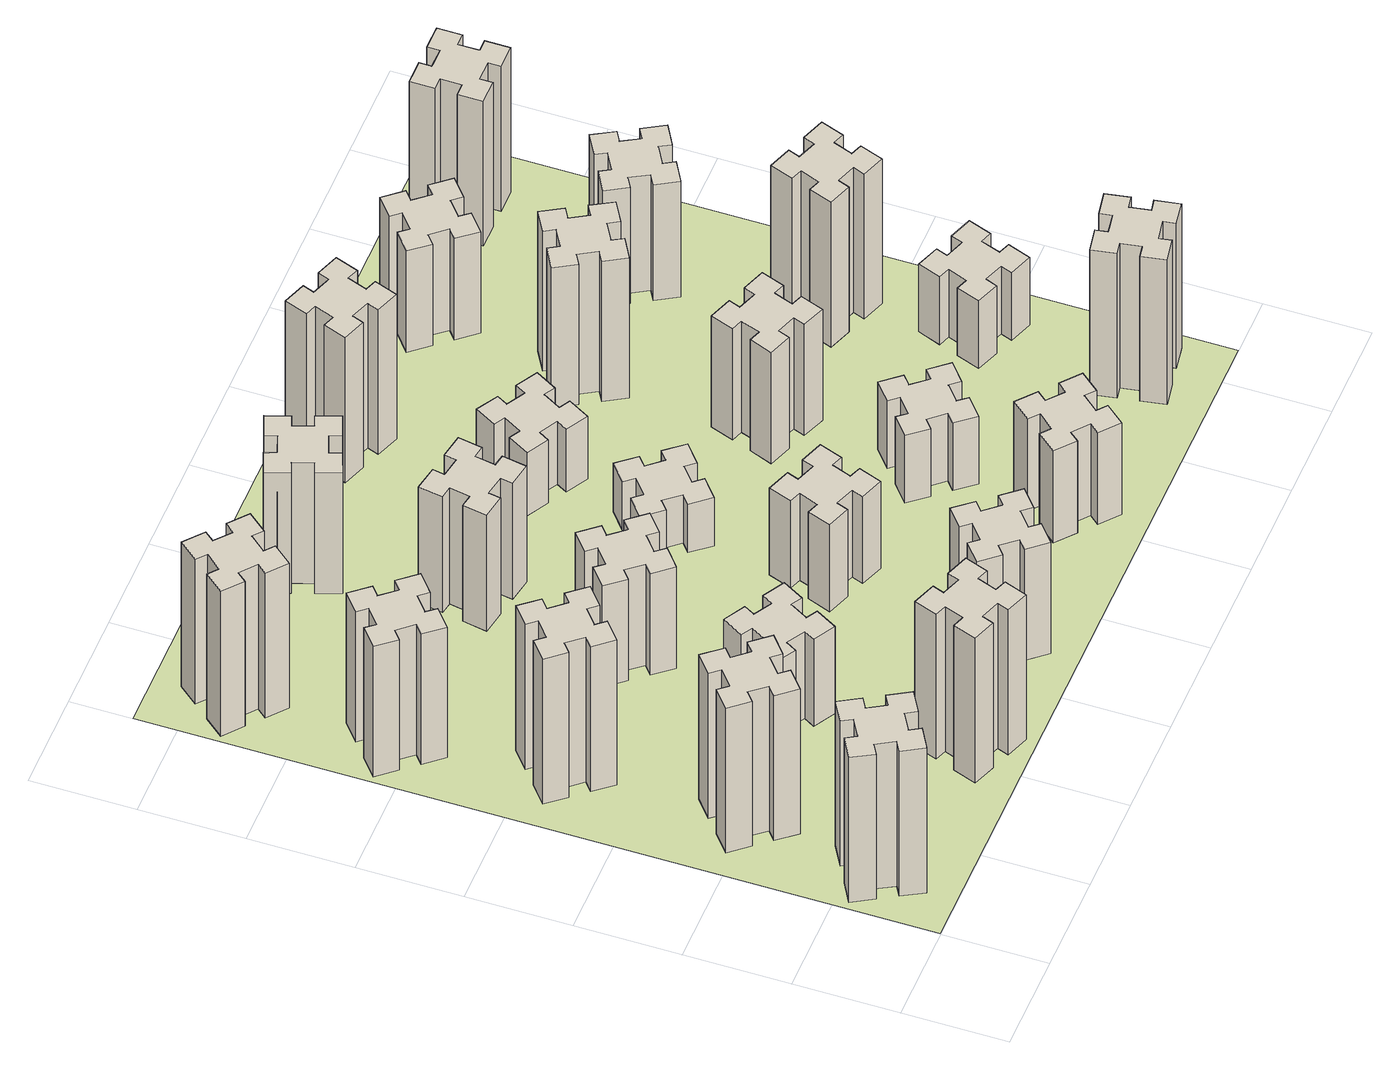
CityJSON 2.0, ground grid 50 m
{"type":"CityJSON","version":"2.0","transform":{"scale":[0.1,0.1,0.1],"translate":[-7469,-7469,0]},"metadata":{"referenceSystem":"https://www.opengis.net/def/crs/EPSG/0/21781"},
"CityObjects":{
"building1":{"type":"Building","attributes":{"class":"1000","function":"1000","usage":"1000","yearOfConstruction":2016,"roofType":"1000","measuredHeight":90,"storeysAboveGround":30,"storeysBelowGround":0},"geometry":[{"type":"Solid","lod":"1","boundaries":[[[[0,1,2,3,4,5,6,7,8,9,10,11,12,13,14,15,16,17,18,19]],[[17,16,20,21]],[[16,15,22,20]],[[15,14,23,22]],[[14,13,24,23]],[[13,12,25,24]],[[12,11,26,25]],[[11,10,27,26]],[[10,9,28,27]],[[9,8,29,28]],[[8,7,30,29]],[[7,6,31,30]],[[6,5,32,31]],[[5,4,33,32]],[[4,3,34,33]],[[3,2,35,34]],[[2,1,36,35]],[[1,0,37,36]],[[0,19,38,37]],[[19,18,39,38]],[[18,17,21,39]],[[24,25,26,27,28,29,30,31,32,33,34,35,36,37,38,39,21,20,22,23]]]]}]},
"building2":{"type":"Building","attributes":{"class":"1000","function":"1000","usage":"1000","yearOfConstruction":2016,"roofType":"1000","measuredHeight":90,"storeysAboveGround":30,"storeysBelowGround":0},"geometry":[{"type":"Solid","lod":"1","boundaries":[[[[40,41,42,43,44,45,46,47,48,49,50,51,52,53,54,55,56,57,58,59]],[[57,56,60,61]],[[56,55,62,60]],[[55,54,63,62]],[[54,53,64,63]],[[53,52,65,64]],[[52,51,66,65]],[[51,50,67,66]],[[50,49,68,67]],[[49,48,69,68]],[[48,47,70,69]],[[47,46,71,70]],[[46,45,72,71]],[[45,44,73,72]],[[44,43,74,73]],[[43,42,75,74]],[[42,41,76,75]],[[41,40,77,76]],[[40,59,78,77]],[[59,58,79,78]],[[58,57,61,79]],[[64,65,66,67,68,69,70,71,72,73,74,75,76,77,78,79,61,60,62,63]]]]}]},
"building3":{"type":"Building","attributes":{"class":"1000","function":"1000","usage":"1000","yearOfConstruction":2016,"roofType":"1000","measuredHeight":90,"storeysAboveGround":30,"storeysBelowGround":0},"geometry":[{"type":"Solid","lod":"1","boundaries":[[[[80,81,82,83,84,85,86,87,88,89,90,91,92,93,94,95,96,97,98,99]],[[97,96,100,101]],[[96,95,102,100]],[[95,94,103,102]],[[94,93,104,103]],[[93,92,105,104]],[[92,91,106,105]],[[91,90,107,106]],[[90,89,108,107]],[[89,88,109,108]],[[88,87,110,109]],[[87,86,111,110]],[[86,85,112,111]],[[85,84,113,112]],[[84,83,114,113]],[[83,82,115,114]],[[82,81,116,115]],[[81,80,117,116]],[[80,99,118,117]],[[99,98,119,118]],[[98,97,101,119]],[[104,105,106,107,108,109,110,111,112,113,114,115,116,117,118,119,101,100,102,103]]]]}]},
"building4":{"type":"Building","attributes":{"class":"1000","function":"1000","usage":"1000","yearOfConstruction":2016,"roofType":"1000","measuredHeight":81,"storeysAboveGround":30,"storeysBelowGround":0},"geometry":[{"type":"Solid","lod":"1","boundaries":[[[[120,121,122,123,124,125,126,127,128,129,130,131,132,133,134,135,136,137,138,139]],[[137,136,140,141]],[[136,135,142,140]],[[135,134,143,142]],[[134,133,144,143]],[[133,132,145,144]],[[132,131,146,145]],[[131,130,147,146]],[[130,129,148,147]],[[129,128,149,148]],[[128,127,150,149]],[[127,126,151,150]],[[126,125,152,151]],[[125,124,153,152]],[[124,123,154,153]],[[123,122,155,154]],[[122,121,156,155]],[[121,120,157,156]],[[120,139,158,157]],[[139,138,159,158]],[[138,137,141,159]],[[144,145,146,147,148,149,150,151,152,153,154,155,156,157,158,159,141,140,142,143]]]]}]},
"building5":{"type":"Building","attributes":{"class":"1000","function":"1000","usage":"1000","yearOfConstruction":2016,"roofType":"1000","measuredHeight":90,"storeysAboveGround":30,"storeysBelowGround":0},"geometry":[{"type":"Solid","lod":"1","boundaries":[[[[160,161,162,163,164,165,166,167,168,169,170,171,172,173,174,175,176,177,178,179]],[[177,176,180,181]],[[176,175,182,180]],[[175,174,183,182]],[[174,173,184,183]],[[173,172,185,184]],[[172,171,186,185]],[[171,170,187,186]],[[170,169,188,187]],[[169,168,189,188]],[[168,167,190,189]],[[167,166,191,190]],[[166,165,192,191]],[[165,164,193,192]],[[164,163,194,193]],[[163,162,195,194]],[[162,161,196,195]],[[161,160,197,196]],[[160,179,198,197]],[[179,178,199,198]],[[178,177,181,199]],[[184,185,186,187,188,189,190,191,192,193,194,195,196,197,198,199,181,180,182,183]]]]}]},
"building6":{"type":"Building","attributes":{"class":"1000","function":"1000","usage":"1000","yearOfConstruction":2016,"roofType":"1000","measuredHeight":90,"storeysAboveGround":30,"storeysBelowGround":0},"geometry":[{"type":"Solid","lod":"1","boundaries":[[[[200,201,202,203,204,205,206,207,208,209,210,211,212,213,214,215,216,217,218,219]],[[217,216,220,221]],[[216,215,222,220]],[[215,214,223,222]],[[214,213,224,223]],[[213,212,225,224]],[[212,211,226,225]],[[211,210,227,226]],[[210,209,228,227]],[[209,208,229,228]],[[208,207,230,229]],[[207,206,231,230]],[[206,205,232,231]],[[205,204,233,232]],[[204,203,234,233]],[[203,202,235,234]],[[202,201,236,235]],[[201,200,237,236]],[[200,219,238,237]],[[219,218,239,238]],[[218,217,221,239]],[[224,225,226,227,228,229,230,231,232,233,234,235,236,237,238,239,221,220,222,223]]]]}]},
"building7":{"type":"Building","attributes":{"class":"1000","function":"1000","usage":"1000","yearOfConstruction":2016,"roofType":"1000","measuredHeight":54,"storeysAboveGround":30,"storeysBelowGround":0},"geometry":[{"type":"Solid","lod":"1","boundaries":[[[[240,241,242,243,244,245,246,247,248,249,250,251,252,253,254,255,256,257,258,259]],[[257,256,260,261]],[[256,255,262,260]],[[255,254,263,262]],[[254,253,264,263]],[[253,252,265,264]],[[252,251,266,265]],[[251,250,267,266]],[[250,249,268,267]],[[249,248,269,268]],[[248,247,270,269]],[[247,246,271,270]],[[246,245,272,271]],[[245,244,273,272]],[[244,243,274,273]],[[243,242,275,274]],[[242,241,276,275]],[[241,240,277,276]],[[240,259,278,277]],[[259,258,279,278]],[[258,257,261,279]],[[264,265,266,267,268,269,270,271,272,273,274,275,276,277,278,279,261,260,262,263]]]]}]},
"building8":{"type":"Building","attributes":{"class":"1000","function":"1000","usage":"1000","yearOfConstruction":2016,"roofType":"1000","measuredHeight":63,"storeysAboveGround":30,"storeysBelowGround":0},"geometry":[{"type":"Solid","lod":"1","boundaries":[[[[280,281,282,283,284,285,286,287,288,289,290,291,292,293,294,295,296,297,298,299]],[[297,296,300,301]],[[296,295,302,300]],[[295,294,303,302]],[[294,293,304,303]],[[293,292,305,304]],[[292,291,306,305]],[[291,290,307,306]],[[290,289,308,307]],[[289,288,309,308]],[[288,287,310,309]],[[287,286,311,310]],[[286,285,312,311]],[[285,284,313,312]],[[284,283,314,313]],[[283,282,315,314]],[[282,281,316,315]],[[281,280,317,316]],[[280,299,318,317]],[[299,298,319,318]],[[298,297,301,319]],[[304,305,306,307,308,309,310,311,312,313,314,315,316,317,318,319,301,300,302,303]]]]}]},
"building9":{"type":"Building","attributes":{"class":"1000","function":"1000","usage":"1000","yearOfConstruction":2016,"roofType":"1000","measuredHeight":69,"storeysAboveGround":30,"storeysBelowGround":0},"geometry":[{"type":"Solid","lod":"1","boundaries":[[[[320,321,322,323,324,325,326,327,328,329,330,331,332,333,334,335,336,337,338,339]],[[337,336,340,341]],[[336,335,342,340]],[[335,334,343,342]],[[334,333,344,343]],[[333,332,345,344]],[[332,331,346,345]],[[331,330,347,346]],[[330,329,348,347]],[[329,328,349,348]],[[328,327,350,349]],[[327,326,351,350]],[[326,325,352,351]],[[325,324,353,352]],[[324,323,354,353]],[[323,322,355,354]],[[322,321,356,355]],[[321,320,357,356]],[[320,339,358,357]],[[339,338,359,358]],[[338,337,341,359]],[[344,345,346,347,348,349,350,351,352,353,354,355,356,357,358,359,341,340,342,343]]]]}]},
"building10":{"type":"Building","attributes":{"class":"1000","function":"1000","usage":"1000","yearOfConstruction":2016,"roofType":"1000","measuredHeight":72,"storeysAboveGround":30,"storeysBelowGround":0},"geometry":[{"type":"Solid","lod":"1","boundaries":[[[[360,361,362,363,364,365,366,367,368,369,370,371,372,373,374,375,376,377,378,379]],[[377,376,380,381]],[[376,375,382,380]],[[375,374,383,382]],[[374,373,384,383]],[[373,372,385,384]],[[372,371,386,385]],[[371,370,387,386]],[[370,369,388,387]],[[369,368,389,388]],[[368,367,390,389]],[[367,366,391,390]],[[366,365,392,391]],[[365,364,393,392]],[[364,363,394,393]],[[363,362,395,394]],[[362,361,396,395]],[[361,360,397,396]],[[360,379,398,397]],[[379,378,399,398]],[[378,377,381,399]],[[384,385,386,387,388,389,390,391,392,393,394,395,396,397,398,399,381,380,382,383]]]]}]},
"building11":{"type":"Building","attributes":{"class":"1000","function":"1000","usage":"1000","yearOfConstruction":2016,"roofType":"1000","measuredHeight":75,"storeysAboveGround":30,"storeysBelowGround":0},"geometry":[{"type":"Solid","lod":"1","boundaries":[[[[400,401,402,403,404,405,406,407,408,409,410,411,412,413,414,415,416,417,418,419]],[[417,416,420,421]],[[416,415,422,420]],[[415,414,423,422]],[[414,413,424,423]],[[413,412,425,424]],[[412,411,426,425]],[[411,410,427,426]],[[410,409,428,427]],[[409,408,429,428]],[[408,407,430,429]],[[407,406,431,430]],[[406,405,432,431]],[[405,404,433,432]],[[404,403,434,433]],[[403,402,435,434]],[[402,401,436,435]],[[401,400,437,436]],[[400,419,438,437]],[[419,418,439,438]],[[418,417,421,439]],[[424,425,426,427,428,429,430,431,432,433,434,435,436,437,438,439,421,420,422,423]]]]}]},
"building12":{"type":"Building","attributes":{"class":"1000","function":"1000","usage":"1000","yearOfConstruction":2016,"roofType":"1000","measuredHeight":54,"storeysAboveGround":30,"storeysBelowGround":0},"geometry":[{"type":"Solid","lod":"1","boundaries":[[[[440,441,442,443,444,445,446,447,448,449,450,451,452,453,454,455,456,457,458,459]],[[457,456,460,461]],[[456,455,462,460]],[[455,454,463,462]],[[454,453,464,463]],[[453,452,465,464]],[[452,451,466,465]],[[451,450,467,466]],[[450,449,468,467]],[[449,448,469,468]],[[448,447,470,469]],[[447,446,471,470]],[[446,445,472,471]],[[445,444,473,472]],[[444,443,474,473]],[[443,442,475,474]],[[442,441,476,475]],[[441,440,477,476]],[[440,459,478,477]],[[459,458,479,478]],[[458,457,461,479]],[[464,465,466,467,468,469,470,471,472,473,474,475,476,477,478,479,461,460,462,463]]]]}]},
"building13":{"type":"Building","attributes":{"class":"1000","function":"1000","usage":"1000","yearOfConstruction":2016,"roofType":"1000","measuredHeight":30,"storeysAboveGround":30,"storeysBelowGround":0},"geometry":[{"type":"Solid","lod":"1","boundaries":[[[[480,481,482,483,484,485,486,487,488,489,490,491,492,493,494,495,496,497,498,499]],[[497,496,500,501]],[[496,495,502,500]],[[495,494,503,502]],[[494,493,504,503]],[[493,492,505,504]],[[492,491,506,505]],[[491,490,507,506]],[[490,489,508,507]],[[489,488,509,508]],[[488,487,510,509]],[[487,486,511,510]],[[486,485,512,511]],[[485,484,513,512]],[[484,483,514,513]],[[483,482,515,514]],[[482,481,516,515]],[[481,480,517,516]],[[480,499,518,517]],[[499,498,519,518]],[[498,497,501,519]],[[504,505,506,507,508,509,510,511,512,513,514,515,516,517,518,519,501,500,502,503]]]]}]},
"building14":{"type":"Building","attributes":{"class":"1000","function":"1000","usage":"1000","yearOfConstruction":2016,"roofType":"1000","measuredHeight":57,"storeysAboveGround":30,"storeysBelowGround":0},"geometry":[{"type":"Solid","lod":"1","boundaries":[[[[520,521,522,523,524,525,526,527,528,529,530,531,532,533,534,535,536,537,538,539]],[[537,536,540,541]],[[536,535,542,540]],[[535,534,543,542]],[[534,533,544,543]],[[533,532,545,544]],[[532,531,546,545]],[[531,530,547,546]],[[530,529,548,547]],[[529,528,549,548]],[[528,527,550,549]],[[527,526,551,550]],[[526,525,552,551]],[[525,524,553,552]],[[524,523,554,553]],[[523,522,555,554]],[[522,521,556,555]],[[521,520,557,556]],[[520,539,558,557]],[[539,538,559,558]],[[538,537,541,559]],[[544,545,546,547,548,549,550,551,552,553,554,555,556,557,558,559,541,540,542,543]]]]}]},
"building15":{"type":"Building","attributes":{"class":"1000","function":"1000","usage":"1000","yearOfConstruction":2016,"roofType":"1000","measuredHeight":39,"storeysAboveGround":30,"storeysBelowGround":0},"geometry":[{"type":"Solid","lod":"1","boundaries":[[[[560,561,562,563,564,565,566,567,568,569,570,571,572,573,574,575,576,577,578,579]],[[577,576,580,581]],[[576,575,582,580]],[[575,574,583,582]],[[574,573,584,583]],[[573,572,585,584]],[[572,571,586,585]],[[571,570,587,586]],[[570,569,588,587]],[[569,568,589,588]],[[568,567,590,589]],[[567,566,591,590]],[[566,565,592,591]],[[565,564,593,592]],[[564,563,594,593]],[[563,562,595,594]],[[562,561,596,595]],[[561,560,597,596]],[[560,579,598,597]],[[579,578,599,598]],[[578,577,581,599]],[[584,585,586,587,588,589,590,591,592,593,594,595,596,597,598,599,581,580,582,583]]]]}]},
"building16":{"type":"Building","attributes":{"class":"1000","function":"1000","usage":"1000","yearOfConstruction":2016,"roofType":"1000","measuredHeight":90,"storeysAboveGround":30,"storeysBelowGround":0},"geometry":[{"type":"Solid","lod":"1","boundaries":[[[[600,601,602,603,604,605,606,607,608,609,610,611,612,613,614,615,616,617,618,619]],[[617,616,620,621]],[[616,615,622,620]],[[615,614,623,622]],[[614,613,624,623]],[[613,612,625,624]],[[612,611,626,625]],[[611,610,627,626]],[[610,609,628,627]],[[609,608,629,628]],[[608,607,630,629]],[[607,606,631,630]],[[606,605,632,631]],[[605,604,633,632]],[[604,603,634,633]],[[603,602,635,634]],[[602,601,636,635]],[[601,600,637,636]],[[600,619,638,637]],[[619,618,639,638]],[[618,617,621,639]],[[624,625,626,627,628,629,630,631,632,633,634,635,636,637,638,639,621,620,622,623]]]]}]},
"building17":{"type":"Building","attributes":{"class":"1000","function":"1000","usage":"1000","yearOfConstruction":2016,"roofType":"1000","measuredHeight":42,"storeysAboveGround":30,"storeysBelowGround":0},"geometry":[{"type":"Solid","lod":"1","boundaries":[[[[640,641,642,643,644,645,646,647,648,649,650,651,652,653,654,655,656,657,658,659]],[[657,656,660,661]],[[656,655,662,660]],[[655,654,663,662]],[[654,653,664,663]],[[653,652,665,664]],[[652,651,666,665]],[[651,650,667,666]],[[650,649,668,667]],[[649,648,669,668]],[[648,647,670,669]],[[647,646,671,670]],[[646,645,672,671]],[[645,644,673,672]],[[644,643,674,673]],[[643,642,675,674]],[[642,641,676,675]],[[641,640,677,676]],[[640,659,678,677]],[[659,658,679,678]],[[658,657,661,679]],[[664,665,666,667,668,669,670,671,672,673,674,675,676,677,678,679,661,660,662,663]]]]}]},
"building18":{"type":"Building","attributes":{"class":"1000","function":"1000","usage":"1000","yearOfConstruction":2016,"roofType":"1000","measuredHeight":69,"storeysAboveGround":30,"storeysBelowGround":0},"geometry":[{"type":"Solid","lod":"1","boundaries":[[[[680,681,682,683,684,685,686,687,688,689,690,691,692,693,694,695,696,697,698,699]],[[697,696,700,701]],[[696,695,702,700]],[[695,694,703,702]],[[694,693,704,703]],[[693,692,705,704]],[[692,691,706,705]],[[691,690,707,706]],[[690,689,708,707]],[[689,688,709,708]],[[688,687,710,709]],[[687,686,711,710]],[[686,685,712,711]],[[685,684,713,712]],[[684,683,714,713]],[[683,682,715,714]],[[682,681,716,715]],[[681,680,717,716]],[[680,699,718,717]],[[699,698,719,718]],[[698,697,701,719]],[[704,705,706,707,708,709,710,711,712,713,714,715,716,717,718,719,701,700,702,703]]]]}]},
"building19":{"type":"Building","attributes":{"class":"1000","function":"1000","usage":"1000","yearOfConstruction":2016,"roofType":"1000","measuredHeight":87,"storeysAboveGround":30,"storeysBelowGround":0},"geometry":[{"type":"Solid","lod":"1","boundaries":[[[[720,721,722,723,724,725,726,727,728,729,730,731,732,733,734,735,736,737,738,739]],[[737,736,740,741]],[[736,735,742,740]],[[735,734,743,742]],[[734,733,744,743]],[[733,732,745,744]],[[732,731,746,745]],[[731,730,747,746]],[[730,729,748,747]],[[729,728,749,748]],[[728,727,750,749]],[[727,726,751,750]],[[726,725,752,751]],[[725,724,753,752]],[[724,723,754,753]],[[723,722,755,754]],[[722,721,756,755]],[[721,720,757,756]],[[720,739,758,757]],[[739,738,759,758]],[[738,737,741,759]],[[744,745,746,747,748,749,750,751,752,753,754,755,756,757,758,759,741,740,742,743]]]]}]},
"building20":{"type":"Building","attributes":{"class":"1000","function":"1000","usage":"1000","yearOfConstruction":2016,"roofType":"1000","measuredHeight":90,"storeysAboveGround":30,"storeysBelowGround":0},"geometry":[{"type":"Solid","lod":"1","boundaries":[[[[760,761,762,763,764,765,766,767,768,769,770,771,772,773,774,775,776,777,778,779]],[[777,776,780,781]],[[776,775,782,780]],[[775,774,783,782]],[[774,773,784,783]],[[773,772,785,784]],[[772,771,786,785]],[[771,770,787,786]],[[770,769,788,787]],[[769,768,789,788]],[[768,767,790,789]],[[767,766,791,790]],[[766,765,792,791]],[[765,764,793,792]],[[764,763,794,793]],[[763,762,795,794]],[[762,761,796,795]],[[761,760,797,796]],[[760,779,798,797]],[[779,778,799,798]],[[778,777,781,799]],[[784,785,786,787,788,789,790,791,792,793,794,795,796,797,798,799,781,780,782,783]]]]}]},
"building21":{"type":"Building","attributes":{"class":"1000","function":"1000","usage":"1000","yearOfConstruction":2016,"roofType":"1000","measuredHeight":63,"storeysAboveGround":30,"storeysBelowGround":0},"geometry":[{"type":"Solid","lod":"1","boundaries":[[[[800,801,802,803,804,805,806,807,808,809,810,811,812,813,814,815,816,817,818,819]],[[817,816,820,821]],[[816,815,822,820]],[[815,814,823,822]],[[814,813,824,823]],[[813,812,825,824]],[[812,811,826,825]],[[811,810,827,826]],[[810,809,828,827]],[[809,808,829,828]],[[808,807,830,829]],[[807,806,831,830]],[[806,805,832,831]],[[805,804,833,832]],[[804,803,834,833]],[[803,802,835,834]],[[802,801,836,835]],[[801,800,837,836]],[[800,819,838,837]],[[819,818,839,838]],[[818,817,821,839]],[[824,825,826,827,828,829,830,831,832,833,834,835,836,837,838,839,821,820,822,823]]]]}]},
"building22":{"type":"Building","attributes":{"class":"1000","function":"1000","usage":"1000","yearOfConstruction":2016,"roofType":"1000","measuredHeight":42,"storeysAboveGround":30,"storeysBelowGround":0},"geometry":[{"type":"Solid","lod":"1","boundaries":[[[[840,841,842,843,844,845,846,847,848,849,850,851,852,853,854,855,856,857,858,859]],[[857,856,860,861]],[[856,855,862,860]],[[855,854,863,862]],[[854,853,864,863]],[[853,852,865,864]],[[852,851,866,865]],[[851,850,867,866]],[[850,849,868,867]],[[849,848,869,868]],[[848,847,870,869]],[[847,846,871,870]],[[846,845,872,871]],[[845,844,873,872]],[[844,843,874,873]],[[843,842,875,874]],[[842,841,876,875]],[[841,840,877,876]],[[840,859,878,877]],[[859,858,879,878]],[[858,857,861,879]],[[864,865,866,867,868,869,870,871,872,873,874,875,876,877,878,879,861,860,862,863]]]]}]},
"building23":{"type":"Building","attributes":{"class":"1000","function":"1000","usage":"1000","yearOfConstruction":2016,"roofType":"1000","measuredHeight":90,"storeysAboveGround":30,"storeysBelowGround":0},"geometry":[{"type":"Solid","lod":"1","boundaries":[[[[880,881,882,883,884,885,886,887,888,889,890,891,892,893,894,895,896,897,898,899]],[[897,896,900,901]],[[896,895,902,900]],[[895,894,903,902]],[[894,893,904,903]],[[893,892,905,904]],[[892,891,906,905]],[[891,890,907,906]],[[890,889,908,907]],[[889,888,909,908]],[[888,887,910,909]],[[887,886,911,910]],[[886,885,912,911]],[[885,884,913,912]],[[884,883,914,913]],[[883,882,915,914]],[[882,881,916,915]],[[881,880,917,916]],[[880,899,918,917]],[[899,898,919,918]],[[898,897,901,919]],[[904,905,906,907,908,909,910,911,912,913,914,915,916,917,918,919,901,900,902,903]]]]}]},
"building24":{"type":"Building","attributes":{"class":"1000","function":"1000","usage":"1000","yearOfConstruction":2016,"roofType":"1000","measuredHeight":72,"storeysAboveGround":30,"storeysBelowGround":0},"geometry":[{"type":"Solid","lod":"1","boundaries":[[[[920,921,922,923,924,925,926,927,928,929,930,931,932,933,934,935,936,937,938,939]],[[937,936,940,941]],[[936,935,942,940]],[[935,934,943,942]],[[934,933,944,943]],[[933,932,945,944]],[[932,931,946,945]],[[931,930,947,946]],[[930,929,948,947]],[[929,928,949,948]],[[928,927,950,949]],[[927,926,951,950]],[[926,925,952,951]],[[925,924,953,952]],[[924,923,954,953]],[[923,922,955,954]],[[922,921,956,955]],[[921,920,957,956]],[[920,939,958,957]],[[939,938,959,958]],[[938,937,941,959]],[[944,945,946,947,948,949,950,951,952,953,954,955,956,957,958,959,941,940,942,943]]]]}]},
"building25":{"type":"Building","attributes":{"class":"1000","function":"1000","usage":"1000","yearOfConstruction":2016,"roofType":"1000","measuredHeight":90,"storeysAboveGround":30,"storeysBelowGround":0},"geometry":[{"type":"Solid","lod":"1","boundaries":[[[[960,961,962,963,964,965,966,967,968,969,970,971,972,973,974,975,976,977,978,979]],[[977,976,980,981]],[[976,975,982,980]],[[975,974,983,982]],[[974,973,984,983]],[[973,972,985,984]],[[972,971,986,985]],[[971,970,987,986]],[[970,969,988,987]],[[969,968,989,988]],[[968,967,990,989]],[[967,966,991,990]],[[966,965,992,991]],[[965,964,993,992]],[[964,963,994,993]],[[963,962,995,994]],[[962,961,996,995]],[[961,960,997,996]],[[960,979,998,997]],[[979,978,999,998]],[[978,977,981,999]],[[984,985,986,987,988,989,990,991,992,993,994,995,996,997,998,999,981,980,982,983]]]]}]},
"landuse1":{"type":"LandUse","attributes":{"name":"plot1","function":"1010"},"geometry":[{"type":"MultiSurface","lod":"1","boundaries":[[[1000,1001,1002,1003]]]}]}
},
"vertices":[
[287,255,0],[374,305,0],[404,253,0],[508,313,0],[448,417,0],[396,387,0],[346,474,0],[398,504,0],[338,608,0],[234,548,0],[264,496,0],[177,446,0],[147,498,0],[43,438,0],[103,334,0],[155,364,0],[205,277,0],[153,247,0],[213,143,0],[317,203,0],[205,277,900],[153,247,900],[155,364,900],[103,334,900],[43,438,900],[147,498,900],[177,446,900],[264,496,900],[234,548,900],[338,608,900],[398,504,900],[346,474,900],[396,387,900],[448,417,900],[508,313,900],[404,253,900],[374,305,900],[287,255,900],[317,203,900],[213,143,900],
[492,1048,0],[427,1124,0],[473,1163,0],[396,1255,0],[304,1178,0],[343,1132,0],[266,1067,0],[228,1113,0],[136,1036,0],[213,944,0],[259,983,0],[323,906,0],[277,868,0],[354,776,0],[446,853,0],[408,899,0],[484,963,0],[523,917,0],[615,994,0],[538,1086,0],[484,963,900],[523,917,900],[408,899,900],[446,853,900],[354,776,900],[277,868,900],[323,906,900],[259,983,900],[213,944,900],[136,1036,900],[228,1113,900],[266,1067,900],[343,1132,900],[304,1178,900],[396,1255,900],[473,1163,900],[427,1124,900],[492,1048,900],[538,1086,900],[615,994,900],
[492,1888,0],[427,1964,0],[473,2003,0],[396,2095,0],[304,2018,0],[343,1972,0],[266,1907,0],[228,1953,0],[136,1876,0],[213,1784,0],[259,1823,0],[323,1746,0],[277,1708,0],[354,1616,0],[446,1693,0],[408,1739,0],[484,1803,0],[523,1757,0],[615,1834,0],[538,1926,0],[484,1803,900],[523,1757,900],[408,1739,900],[446,1693,900],[354,1616,900],[277,1708,900],[323,1746,900],[259,1823,900],[213,1784,900],[136,1876,900],[228,1953,900],[266,1907,900],[343,1972,900],[304,2018,900],[396,2095,900],[473,2003,900],[427,1964,900],[492,1888,900],[538,1926,900],[615,1834,900],
[243,2712,0],[166,2647,0],[128,2693,0],[36,2616,0],[113,2524,0],[159,2563,0],[223,2486,0],[177,2448,0],[254,2356,0],[346,2433,0],[308,2479,0],[384,2543,0],[423,2497,0],[515,2574,0],[438,2666,0],[392,2628,0],[327,2704,0],[373,2743,0],[296,2835,0],[204,2758,0],[327,2704,810],[373,2743,810],[392,2628,810],[438,2666,810],[515,2574,810],[423,2497,810],[384,2543,810],[308,2479,810],[346,2433,810],[254,2356,810],[177,2448,810],[223,2486,810],[159,2563,810],[113,2524,810],[36,2616,810],[128,2693,810],[166,2647,810],[243,2712,810],[204,2758,810],[296,2835,810],
[1029,360,0],[995,266,0],[939,287,0],[897,174,0],[1010,133,0],[1031,189,0],[1125,155,0],[1104,99,0],[1217,57,0],[1258,170,0],[1202,191,0],[1236,285,0],[1292,264,0],[1333,377,0],[1220,418,0],[1200,362,0],[1106,396,0],[1127,452,0],[1014,493,0],[973,380,0],[1106,396,900],[1127,452,900],[1200,362,900],[1220,418,900],[1333,377,900],[1292,264,900],[1236,285,900],[1202,191,900],[1258,170,900],[1217,57,900],[1104,99,900],[1125,155,900],[1031,189,900],[1010,133,900],[897,174,900],[939,287,900],[995,266,900],[1029,360,900],[973,380,900],[1014,493,900],
[384,3387,0],[308,3452,0],[346,3498,0],[254,3575,0],[177,3483,0],[223,3444,0],[159,3368,0],[113,3406,0],[36,3314,0],[128,3237,0],[166,3283,0],[243,3219,0],[204,3173,0],[296,3096,0],[373,3188,0],[327,3226,0],[392,3303,0],[438,3264,0],[515,3356,0],[423,3433,0],[392,3303,900],[438,3264,900],[327,3226,900],[373,3188,900],[296,3096,900],[204,3173,900],[243,3219,900],[166,3283,900],[128,3237,900],[36,3314,900],[113,3406,900],[159,3368,900],[223,3444,900],[177,3483,900],[254,3575,900],[346,3498,900],[308,3452,900],[384,3387,900],[423,3433,900],[515,3356,900],
[1086,1017,0],[1136,1104,0],[1188,1074,0],[1248,1178,0],[1144,1238,0],[1114,1186,0],[1027,1236,0],[1057,1288,0],[953,1348,0],[893,1244,0],[945,1214,0],[895,1127,0],[843,1157,0],[783,1053,0],[887,993,0],[917,1045,0],[1004,995,0],[974,943,0],[1078,883,0],[1138,987,0],[1004,995,540],[974,943,540],[917,1045,540],[887,993,540],[783,1053,540],[843,1157,540],[895,1127,540],[945,1214,540],[893,1244,540],[953,1348,540],[1057,1288,540],[1027,1236,540],[1114,1186,540],[1144,1238,540],[1248,1178,540],[1188,1074,540],[1136,1104,540],[1086,1017,540],[1138,987,540],[1078,883,540],
[1083,1972,0],[1006,1907,0],[968,1953,0],[876,1876,0],[953,1784,0],[999,1823,0],[1063,1746,0],[1017,1708,0],[1094,1616,0],[1186,1693,0],[1148,1739,0],[1224,1803,0],[1263,1757,0],[1355,1834,0],[1278,1926,0],[1232,1888,0],[1167,1964,0],[1213,2003,0],[1136,2095,0],[1044,2018,0],[1167,1964,630],[1213,2003,630],[1232,1888,630],[1278,1926,630],[1355,1834,630],[1263,1757,630],[1224,1803,630],[1148,1739,630],[1186,1693,630],[1094,1616,630],[1017,1708,630],[1063,1746,630],[999,1823,630],[953,1784,630],[876,1876,630],[968,1953,630],[1006,1907,630],[1083,1972,630],[1044,2018,630],[1136,2095,630],
[1639,343,0],[1703,266,0],[1657,228,0],[1734,136,0],[1826,213,0],[1788,259,0],[1864,323,0],[1903,277,0],[1995,354,0],[1918,446,0],[1872,408,0],[1807,484,0],[1853,523,0],[1776,615,0],[1684,538,0],[1723,492,0],[1646,427,0],[1608,473,0],[1516,396,0],[1593,304,0],[1646,427,690],[1608,473,690],[1723,492,690],[1684,538,690],[1776,615,690],[1853,523,690],[1807,484,690],[1872,408,690],[1918,446,690],[1995,354,690],[1903,277,690],[1864,323,690],[1788,259,690],[1826,213,690],[1734,136,690],[1657,228,690],[1703,266,690],[1639,343,690],[1593,304,690],[1516,396,690],
[1147,2496,0],[1245,2478,0],[1235,2419,0],[1353,2398,0],[1374,2517,0],[1315,2527,0],[1332,2625,0],[1391,2615,0],[1412,2733,0],[1294,2754,0],[1284,2695,0],[1185,2712,0],[1196,2771,0],[1077,2792,0],[1057,2674,0],[1116,2664,0],[1098,2565,0],[1039,2576,0],[1018,2457,0],[1137,2437,0],[1098,2565,720],[1039,2576,720],[1116,2664,720],[1057,2674,720],[1077,2792,720],[1196,2771,720],[1185,2712,720],[1284,2695,720],[1294,2754,720],[1412,2733,720],[1391,2615,720],[1332,2625,720],[1315,2527,720],[1374,2517,720],[1353,2398,720],[1235,2419,720],[1245,2478,720],[1147,2496,720],[1137,2437,720],[1018,2457,720],
[1125,3456,0],[1031,3422,0],[1010,3478,0],[897,3437,0],[939,3324,0],[995,3345,0],[1029,3251,0],[973,3230,0],[1014,3117,0],[1127,3159,0],[1106,3215,0],[1200,3249,0],[1220,3193,0],[1333,3234,0],[1292,3347,0],[1236,3326,0],[1202,3420,0],[1258,3440,0],[1217,3553,0],[1104,3512,0],[1202,3420,750],[1258,3440,750],[1236,3326,750],[1292,3347,750],[1333,3234,750],[1220,3193,750],[1200,3249,750],[1106,3215,750],[1127,3159,750],[1014,3117,750],[973,3230,750],[1029,3251,750],[995,3345,750],[939,3324,750],[897,3437,750],[1010,3478,750],[1031,3422,750],[1125,3456,750],[1104,3512,750],[1217,3553,750],
[1769,1300,0],[1735,1206,0],[1679,1227,0],[1637,1114,0],[1750,1073,0],[1771,1129,0],[1865,1095,0],[1844,1039,0],[1957,997,0],[1998,1110,0],[1942,1131,0],[1976,1225,0],[2032,1204,0],[2073,1317,0],[1960,1358,0],[1940,1302,0],[1846,1336,0],[1867,1392,0],[1754,1433,0],[1713,1320,0],[1846,1336,540],[1867,1392,540],[1940,1302,540],[1960,1358,540],[2073,1317,540],[2032,1204,540],[1976,1225,540],[1942,1131,540],[1998,1110,540],[1957,997,540],[1844,1039,540],[1865,1095,540],[1771,1129,540],[1750,1073,540],[1637,1114,540],[1679,1227,540],[1735,1206,540],[1769,1300,540],[1713,1320,540],[1754,1433,540],
[1972,1988,0],[1907,2064,0],[1953,2103,0],[1876,2195,0],[1784,2118,0],[1823,2072,0],[1746,2007,0],[1708,2053,0],[1616,1976,0],[1693,1884,0],[1739,1923,0],[1803,1846,0],[1757,1808,0],[1834,1716,0],[1926,1793,0],[1888,1839,0],[1964,1903,0],[2003,1857,0],[2095,1934,0],[2018,2026,0],[1964,1903,300],[2003,1857,300],[1888,1839,300],[1926,1793,300],[1834,1716,300],[1757,1808,300],[1803,1846,300],[1739,1923,300],[1693,1884,300],[1616,1976,300],[1708,2053,300],[1746,2007,300],[1823,2072,300],[1784,2118,300],[1876,2195,300],[1953,2103,300],[1907,2064,300],[1972,1988,300],[2018,2026,300],[2095,1934,300],
[2486,323,0],[2563,259,0],[2524,213,0],[2616,136,0],[2693,228,0],[2647,266,0],[2712,343,0],[2758,304,0],[2835,396,0],[2743,473,0],[2704,427,0],[2628,492,0],[2666,538,0],[2574,615,0],[2497,523,0],[2543,484,0],[2479,408,0],[2433,446,0],[2356,354,0],[2448,277,0],[2479,408,570],[2433,446,570],[2543,484,570],[2497,523,570],[2574,615,570],[2666,538,570],[2628,492,570],[2704,427,570],[2743,473,570],[2835,396,570],[2758,304,570],[2712,343,570],[2647,266,570],[2693,228,570],[2616,136,570],[2524,213,570],[2563,259,570],[2486,323,570],[2448,277,570],[2356,354,570],
[2026,2497,0],[2076,2584,0],[2128,2554,0],[2188,2658,0],[2084,2718,0],[2054,2666,0],[1967,2716,0],[1997,2768,0],[1893,2828,0],[1833,2724,0],[1885,2694,0],[1835,2607,0],[1783,2637,0],[1723,2533,0],[1827,2473,0],[1857,2525,0],[1944,2475,0],[1914,2423,0],[2018,2363,0],[2078,2467,0],[1944,2475,390],[1914,2423,390],[1857,2525,390],[1827,2473,390],[1723,2533,390],[1783,2637,390],[1835,2607,390],[1885,2694,390],[1833,2724,390],[1893,2828,390],[1997,2768,390],[1967,2716,390],[2054,2666,390],[2084,2718,390],[2188,2658,390],[2128,2554,390],[2076,2584,390],[2026,2497,390],[2078,2467,390],[2018,2363,390],
[1769,3520,0],[1735,3426,0],[1679,3447,0],[1637,3334,0],[1750,3293,0],[1771,3349,0],[1865,3315,0],[1844,3259,0],[1957,3217,0],[1998,3330,0],[1942,3351,0],[1976,3445,0],[2032,3424,0],[2073,3537,0],[1960,3578,0],[1940,3522,0],[1846,3556,0],[1867,3612,0],[1754,3653,0],[1713,3540,0],[1846,3556,900],[1867,3612,900],[1940,3522,900],[1960,3578,900],[2073,3537,900],[2032,3424,900],[1976,3445,900],[1942,3351,900],[1998,3330,900],[1957,3217,900],[1844,3259,900],[1865,3315,900],[1771,3349,900],[1750,3293,900],[1637,3334,900],[1679,3447,900],[1735,3426,900],[1769,3520,900],[1713,3540,900],[1754,3653,900],
[2628,899,0],[2704,963,0],[2743,917,0],[2835,994,0],[2758,1086,0],[2712,1048,0],[2647,1124,0],[2693,1163,0],[2616,1255,0],[2524,1178,0],[2563,1132,0],[2486,1067,0],[2448,1113,0],[2356,1036,0],[2433,944,0],[2479,983,0],[2543,906,0],[2497,868,0],[2574,776,0],[2666,853,0],[2543,906,420],[2497,868,420],[2479,983,420],[2433,944,420],[2356,1036,420],[2448,1113,420],[2486,1067,420],[2563,1132,420],[2524,1178,420],[2616,1255,420],[2693,1163,420],[2647,1124,420],[2712,1048,420],[2758,1086,420],[2835,994,420],[2743,917,420],[2704,963,420],[2628,899,420],[2666,853,420],[2574,776,420],
[2682,1671,0],[2716,1765,0],[2772,1744,0],[2813,1857,0],[2700,1898,0],[2680,1842,0],[2586,1876,0],[2607,1932,0],[2494,1973,0],[2453,1860,0],[2509,1840,0],[2475,1746,0],[2419,1767,0],[2377,1654,0],[2490,1613,0],[2511,1669,0],[2605,1635,0],[2584,1579,0],[2697,1537,0],[2738,1650,0],[2605,1635,690],[2584,1579,690],[2511,1669,690],[2490,1613,690],[2377,1654,690],[2419,1767,690],[2475,1746,690],[2509,1840,690],[2453,1860,690],[2494,1973,690],[2607,1932,690],[2586,1876,690],[2680,1842,690],[2700,1898,690],[2813,1857,690],[2772,1744,690],[2716,1765,690],[2682,1671,690],[2738,1650,690],[2697,1537,690],
[2607,2475,0],[2694,2525,0],[2724,2473,0],[2828,2533,0],[2768,2637,0],[2716,2607,0],[2666,2694,0],[2718,2724,0],[2658,2828,0],[2554,2768,0],[2584,2716,0],[2497,2666,0],[2467,2718,0],[2363,2658,0],[2423,2554,0],[2475,2584,0],[2525,2497,0],[2473,2467,0],[2533,2363,0],[2637,2423,0],[2525,2497,870],[2473,2467,870],[2475,2584,870],[2423,2554,870],[2363,2658,870],[2467,2718,870],[2497,2666,870],[2584,2716,870],[2554,2768,870],[2658,2828,870],[2718,2724,870],[2666,2694,870],[2716,2607,870],[2768,2637,870],[2828,2533,870],[2724,2473,870],[2694,2525,870],[2607,2475,870],[2637,2423,870],[2533,2363,870],
[3552,345,0],[3535,444,0],[3594,454,0],[3573,572,0],[3455,551,0],[3465,492,0],[3367,475,0],[3357,534,0],[3238,513,0],[3259,395,0],[3318,405,0],[3336,307,0],[3277,297,0],[3297,178,0],[3416,199,0],[3405,258,0],[3504,276,0],[3514,217,0],[3632,237,0],[3611,356,0],[3504,276,900],[3514,217,900],[3405,258,900],[3416,199,900],[3297,178,900],[3277,297,900],[3336,307,900],[3318,405,900],[3259,395,900],[3238,513,900],[3357,534,900],[3367,475,900],[3465,492,900],[3455,551,900],[3573,572,900],[3594,454,900],[3535,444,900],[3552,345,900],[3611,356,900],[3632,237,900],
[2812,3368,0],[2747,3444,0],[2793,3483,0],[2716,3575,0],[2624,3498,0],[2663,3452,0],[2586,3387,0],[2548,3433,0],[2456,3356,0],[2533,3264,0],[2579,3303,0],[2643,3226,0],[2597,3188,0],[2674,3096,0],[2766,3173,0],[2728,3219,0],[2804,3283,0],[2843,3237,0],[2935,3314,0],[2858,3406,0],[2804,3283,630],[2843,3237,630],[2728,3219,630],[2766,3173,630],[2674,3096,630],[2597,3188,630],[2643,3226,630],[2579,3303,630],[2533,3264,630],[2456,3356,630],[2548,3433,630],[2586,3387,630],[2663,3452,630],[2624,3498,630],[2716,3575,630],[2793,3483,630],[2747,3444,630],[2812,3368,630],[2858,3406,630],[2935,3314,630],
[3351,1029,0],[3445,995,0],[3424,939,0],[3537,897,0],[3578,1010,0],[3522,1031,0],[3556,1125,0],[3612,1104,0],[3653,1217,0],[3540,1258,0],[3520,1202,0],[3426,1236,0],[3447,1292,0],[3334,1333,0],[3293,1220,0],[3349,1200,0],[3315,1106,0],[3259,1127,0],[3217,1014,0],[3330,973,0],[3315,1106,420],[3259,1127,420],[3349,1200,420],[3293,1220,420],[3334,1333,420],[3447,1292,420],[3426,1236,420],[3520,1202,420],[3540,1258,420],[3653,1217,420],[3612,1104,420],[3556,1125,420],[3522,1031,420],[3578,1010,420],[3537,897,420],[3424,939,420],[3445,995,420],[3351,1029,420],[3330,973,420],[3217,1014,420],
[3420,1842,0],[3326,1876,0],[3347,1932,0],[3234,1973,0],[3193,1860,0],[3249,1840,0],[3215,1746,0],[3159,1767,0],[3117,1654,0],[3230,1613,0],[3251,1669,0],[3345,1635,0],[3324,1579,0],[3437,1537,0],[3478,1650,0],[3422,1671,0],[3456,1765,0],[3512,1744,0],[3553,1857,0],[3440,1898,0],[3456,1765,900],[3512,1744,900],[3422,1671,900],[3478,1650,900],[3437,1537,900],[3324,1579,900],[3345,1635,900],[3251,1669,900],[3230,1613,900],[3117,1654,900],[3159,1767,900],[3215,1746,900],[3249,1840,900],[3193,1860,900],[3234,1973,900],[3347,1932,900],[3326,1876,900],[3420,1842,900],[3440,1898,900],[3553,1857,900],
[3247,2475,0],[3334,2525,0],[3364,2473,0],[3468,2533,0],[3408,2637,0],[3356,2607,0],[3306,2694,0],[3358,2724,0],[3298,2828,0],[3194,2768,0],[3224,2716,0],[3137,2666,0],[3107,2718,0],[3003,2658,0],[3063,2554,0],[3115,2584,0],[3165,2497,0],[3113,2467,0],[3173,2363,0],[3277,2423,0],[3165,2497,720],[3113,2467,720],[3115,2584,720],[3063,2554,720],[3003,2658,720],[3107,2718,720],[3137,2666,720],[3224,2716,720],[3194,2768,720],[3298,2828,720],[3358,2724,720],[3306,2694,720],[3356,2607,720],[3408,2637,720],[3468,2533,720],[3364,2473,720],[3334,2525,720],[3247,2475,720],[3277,2423,720],[3173,2363,720],
[3285,3325,0],[3385,3325,0],[3385,3265,0],[3505,3265,0],[3505,3385,0],[3445,3385,0],[3445,3485,0],[3505,3485,0],[3505,3605,0],[3385,3605,0],[3385,3545,0],[3285,3545,0],[3285,3605,0],[3165,3605,0],[3165,3485,0],[3225,3485,0],[3225,3385,0],[3165,3385,0],[3165,3265,0],[3285,3265,0],[3225,3385,900],[3165,3385,900],[3225,3485,900],[3165,3485,900],[3165,3605,900],[3285,3605,900],[3285,3545,900],[3385,3545,900],[3385,3605,900],[3505,3605,900],[3505,3485,900],[3445,3485,900],[3445,3385,900],[3505,3385,900],[3505,3265,900],[3385,3265,900],[3385,3325,900],[3285,3325,900],[3285,3265,900],[3165,3265,900],
[5,3705,0],[3705,3705,0],[3705,5,0],[5,5,0]
]}
